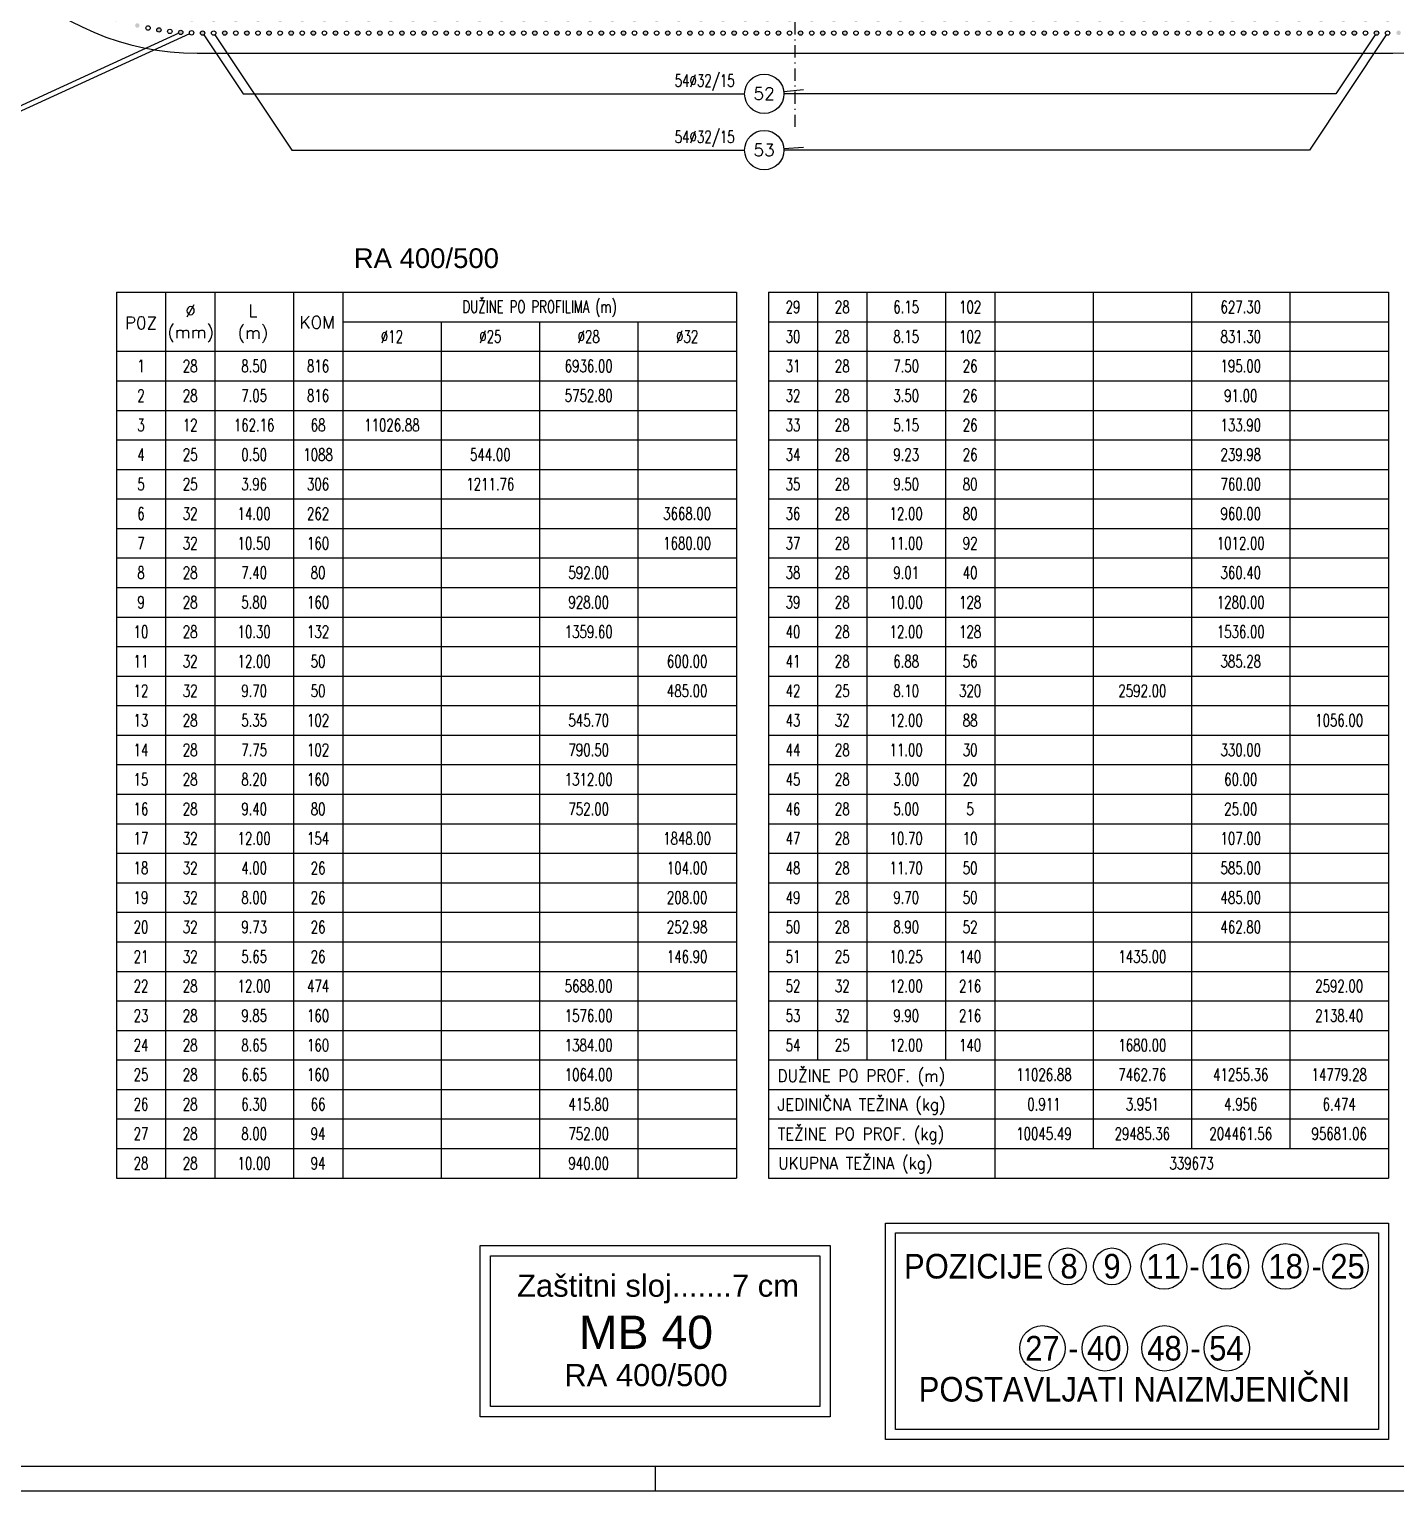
# Model space of a CAD drawing. Extents: x 25615 to 36352, y 68211 to 72666.
# Drawn here: x 32687 to 34075, y 68211 to 69696 of the extents above; entities that cross this region are included whole.
import ezdxf
from ezdxf.enums import TextEntityAlignment as Align

# ---------------------------------------------------------------- set-up
doc = ezdxf.new("R2010")
doc.units = 0
doc.header["$LTSCALE"] = 50
doc.linetypes.add('CENTER', pattern=[0.47, 0.25, -0.1, 0.02, -0.1])
for name, color, linetype in [('BETON', 7, 'CONTINUOUS'), ('CRTICA', 7, 'CONTINUOUS'), ('FILE', 8, 'CONTINUOUS'), ('KOTE', 4, 'CONTINUOUS'), ('OSI', 2, 'CENTER'), ('TANKO', 8, 'CONTINUOUS'), ('TEKST', 7, 'CONTINUOUS')]:
    doc.layers.add(name, color=color, linetype=linetype)
doc.styles.add('KOTE', font='romans.shx', dxfattribs={"width": 0.7})
doc.styles.add('NASLOV', font='ARIAL.TTF')
doc.styles.get("Standard").update_dxf_attribs({"font": 'romans.shx', "width": 0.9})

# ---------------------------------------------------------------- blocks, each defined once
blk = doc.blocks.new('A$C38F64F95')
at = {"layer": 'TANKO'}
h = blk.add_hatch(color=256, dxfattribs=at)
edge = h.paths.add_edge_path()
edge.add_arc((444.5, -236.1), 2.25, 0, 360)
edge = h.paths.add_edge_path()
edge.add_arc((455.8, -249.6), 2.25, 0, 360)
edge = h.paths.add_edge_path()
edge.add_arc((467, -236.1), 2.25, 0, 360)
edge = h.paths.add_edge_path()
edge.add_arc((478.3, -249.6), 2.25, 0, 360)
edge = h.paths.add_edge_path()
edge.add_arc((489.6, -236.1), 2.25, 0, 360)
edge = h.paths.add_edge_path()
edge.add_arc((500.8, -249.6), 2.25, 0, 360)
edge = h.paths.add_edge_path()
edge.add_arc((512.1, -236.1), 2.25, 0, 360)
edge = h.paths.add_edge_path()
edge.add_arc((523.3, -249.6), 2.25, 0, 360)
edge = h.paths.add_edge_path()
edge.add_arc((534.6, -236.1), 2.25, 0, 360)
edge = h.paths.add_edge_path()
edge.add_arc((545.8, -249.6), 2.25, 0, 360)
edge = h.paths.add_edge_path()
edge.add_arc((557.1, -236.1), 2.25, 0, 360)
edge = h.paths.add_edge_path()
edge.add_arc((568.3, -249.6), 2.25, 0, 360)
edge = h.paths.add_edge_path()
edge.add_arc((579.6, -236.1), 2.25, 0, 360)
edge = h.paths.add_edge_path()
edge.add_arc((590.8, -249.6), 2.25, 0, 360)
edge = h.paths.add_edge_path()
edge.add_arc((602.1, -236.1), 2.25, 0, 360)
edge = h.paths.add_edge_path()
edge.add_arc((613.3, -249.3), 2.25, 0, 360)
edge = h.paths.add_edge_path()
edge.add_arc((623.4, -235.4), 2.25, 0, 360)
edge = h.paths.add_edge_path()
edge.add_arc((635.4, -247.9), 2.25, 0, 360)
edge = h.paths.add_edge_path()
edge.add_arc((644.4, -233), 2.25, 0, 360)
edge = h.paths.add_edge_path()
edge.add_arc((657.5, -244.4), 2.25, 0, 360)
edge = h.paths.add_edge_path()
edge.add_arc((665.1, -228.8), 2.25, 0, 360)
edge = h.paths.add_edge_path()
edge.add_arc((679.2, -238.9), 2.25, 0, 360)
edge = h.paths.add_edge_path()
edge.add_arc((685.4, -222.7), 2.25, 0, 360)
edge = h.paths.add_edge_path()
edge.add_arc((700.4, -231.5), 2.25, 0, 360)
edge = h.paths.add_edge_path()
edge.add_arc((705.1, -214.8), 2.25, 0, 360)
edge = h.paths.add_edge_path()
edge.add_arc((720.5, -222.3), 2.25, 0, 360)
edge = h.paths.add_edge_path()
edge.add_arc((723.9, -205.2), 2.25, 0, 360)
edge = h.paths.add_edge_path()
edge.add_arc((740.2, -211.2), 2.25, 0, 360)
edge = h.paths.add_edge_path()
edge.add_arc((741.9, -193.9), 2.25, 0, 360)
edge = h.paths.add_edge_path()
edge.add_arc((758.6, -198.5), 2.25, 0, 360)
edge = h.paths.add_edge_path()
edge.add_arc((758.7, -181.1), 2.25, 0, 360)
edge = h.paths.add_edge_path()
edge.add_arc((775.8, -184.1), 2.25, 0, 360)
edge = h.paths.add_edge_path()
edge.add_arc((774.3, -166.8), 2.25, 0, 360)
edge = h.paths.add_edge_path()
edge.add_arc((791.6, -168.3), 2.25, 0, 360)
edge = h.paths.add_edge_path()
edge.add_arc((788.6, -151.2), 2.25, 0, 360)
edge = h.paths.add_edge_path()
edge.add_arc((805.8, -151.3), 2.25, 0, 360)
edge = h.paths.add_edge_path()
edge.add_arc((801.4, -134.4), 2.25, 0, 360)
edge = h.paths.add_edge_path()
edge.add_arc((818.7, -132.7), 2.25, 0, 360)
edge = h.paths.add_edge_path()
edge.add_arc((812.7, -116.4), 2.25, 0, 360)
edge = h.paths.add_edge_path()
edge.add_arc((829.7, -113.2), 2.25, 0, 360)
edge = h.paths.add_edge_path()
edge.add_arc((822.3, -97.6), 2.25, 0, 360)
edge = h.paths.add_edge_path()
edge.add_arc((839, -92.9), 2.25, 0, 360)
edge = h.paths.add_edge_path()
edge.add_arc((830.2, -77.9), 2.25, 0, 360)
h = blk.add_hatch(color=256, dxfattribs=at)
edge = h.paths.add_edge_path()
edge.add_arc((-750.4, -187.7), 2.25, 0, 360)
edge = h.paths.add_edge_path()
edge.add_arc((-749.5, -205), 2.25, 0, 360)
edge = h.paths.add_edge_path()
edge.add_arc((-733, -199.8), 2.25, 0, 360)
edge = h.paths.add_edge_path()
edge.add_arc((-730.6, -216.9), 2.25, 0, 360)
edge = h.paths.add_edge_path()
edge.add_arc((-714.4, -210.3), 2.25, 0, 360)
edge = h.paths.add_edge_path()
edge.add_arc((-710.6, -227.1), 2.25, 0, 360)
edge = h.paths.add_edge_path()
edge.add_arc((-695.3, -219), 2.25, 0, 360)
edge = h.paths.add_edge_path()
edge.add_arc((-689.9, -235.4), 2.25, 0, 360)
edge = h.paths.add_edge_path()
edge.add_arc((-675.3, -226), 2.25, 0, 360)
edge = h.paths.add_edge_path()
edge.add_arc((-668.4, -241.9), 2.25, 0, 360)
edge = h.paths.add_edge_path()
edge.add_arc((-654.8, -231.1), 2.25, 0, 360)
edge = h.paths.add_edge_path()
edge.add_arc((-646.5, -246.4), 2.25, 0, 360)
edge = h.paths.add_edge_path()
edge.add_arc((-633.9, -234.4), 2.25, 0, 360)
edge = h.paths.add_edge_path()
edge.add_arc((-624.3, -248.9), 2.25, 0, 360)
edge = h.paths.add_edge_path()
edge.add_arc((-613, -235.8), 2.25, 0, 360)
h = blk.add_hatch(color=256, dxfattribs=at)
edge = h.paths.add_edge_path()
edge.add_arc((-602.1, -249.6), 2.25, 0, 360)
edge = h.paths.add_edge_path()
edge.add_arc((-590.8, -236.1), 2.25, 0, 360)
edge = h.paths.add_edge_path()
edge.add_arc((-579.6, -249.6), 2.25, 0, 360)
edge = h.paths.add_edge_path()
edge.add_arc((-568.3, -236.1), 2.25, 0, 360)
edge = h.paths.add_edge_path()
edge.add_arc((-557.1, -249.6), 2.25, 0, 360)
edge = h.paths.add_edge_path()
edge.add_arc((-545.8, -236.1), 2.25, 0, 360)
edge = h.paths.add_edge_path()
edge.add_arc((-534.6, -249.6), 2.25, 0, 360)
edge = h.paths.add_edge_path()
edge.add_arc((-523.3, -236.1), 2.25, 0, 360)
edge = h.paths.add_edge_path()
edge.add_arc((-512.1, -249.6), 2.25, 0, 360)
edge = h.paths.add_edge_path()
edge.add_arc((-500.8, -236.1), 2.25, 0, 360)
edge = h.paths.add_edge_path()
edge.add_arc((-489.6, -249.6), 2.25, 0, 360)
edge = h.paths.add_edge_path()
edge.add_arc((-478.3, -236.1), 2.25, 0, 360)
edge = h.paths.add_edge_path()
edge.add_arc((-467, -249.6), 2.25, 0, 360)
h = blk.add_hatch(color=256, dxfattribs=at)
edge = h.paths.add_edge_path()
edge.add_arc((-455.8, -236.1), 2.25, 0, 360)
edge = h.paths.add_edge_path()
edge.add_arc((-444.5, -249.6), 2.25, 0, 360)
edge = h.paths.add_edge_path()
edge.add_arc((-433.3, -236.1), 2.25, 0, 360)
edge = h.paths.add_edge_path()
edge.add_arc((-422, -249.6), 2.25, 0, 360)
edge = h.paths.add_edge_path()
edge.add_arc((-410.8, -236.1), 2.25, 0, 360)
edge = h.paths.add_edge_path()
edge.add_arc((-399.5, -249.6), 2.25, 0, 360)
edge = h.paths.add_edge_path()
edge.add_arc((-388.3, -236.1), 2.25, 0, 360)
edge = h.paths.add_edge_path()
edge.add_arc((-377, -249.6), 2.25, 0, 360)
edge = h.paths.add_edge_path()
edge.add_arc((-365.8, -236.1), 2.25, 0, 360)
edge = h.paths.add_edge_path()
edge.add_arc((-354.5, -249.6), 2.25, 0, 360)
edge = h.paths.add_edge_path()
edge.add_arc((-343.3, -236.1), 2.25, 0, 360)
edge = h.paths.add_edge_path()
edge.add_arc((-332, -249.6), 2.25, 0, 360)
edge = h.paths.add_edge_path()
edge.add_arc((-320.7, -236.1), 2.25, 0, 360)
edge = h.paths.add_edge_path()
edge.add_arc((-309.5, -249.6), 2.25, 0, 360)
edge = h.paths.add_edge_path()
edge.add_arc((-298.2, -236.1), 2.25, 0, 360)
edge = h.paths.add_edge_path()
edge.add_arc((-287, -249.6), 2.25, 0, 360)
edge = h.paths.add_edge_path()
edge.add_arc((-275.7, -236.1), 2.25, 0, 360)
h = blk.add_hatch(color=256, dxfattribs=at)
edge = h.paths.add_edge_path()
edge.add_arc((-264.5, -249.6), 2.25, 0, 360)
edge = h.paths.add_edge_path()
edge.add_arc((-253.2, -236.1), 2.25, 0, 360)
edge = h.paths.add_edge_path()
edge.add_arc((-242, -249.6), 2.25, 0, 360)
edge = h.paths.add_edge_path()
edge.add_arc((-230.7, -236.1), 2.25, 0, 360)
edge = h.paths.add_edge_path()
edge.add_arc((-219.5, -249.6), 2.25, 0, 360)
edge = h.paths.add_edge_path()
edge.add_arc((-208.2, -236.1), 2.25, 0, 360)
edge = h.paths.add_edge_path()
edge.add_arc((-196.9, -249.6), 2.25, 0, 360)
edge = h.paths.add_edge_path()
edge.add_arc((-185.7, -236.1), 2.25, 0, 360)
edge = h.paths.add_edge_path()
edge.add_arc((-174.4, -249.6), 2.25, 0, 360)
edge = h.paths.add_edge_path()
edge.add_arc((-163.2, -236.1), 2.25, 0, 360)
edge = h.paths.add_edge_path()
edge.add_arc((-151.9, -249.6), 2.25, 0, 360)
edge = h.paths.add_edge_path()
edge.add_arc((-140.7, -236.1), 2.25, 0, 360)
edge = h.paths.add_edge_path()
edge.add_arc((-129.4, -249.6), 2.25, 0, 360)
edge = h.paths.add_edge_path()
edge.add_arc((-118.2, -236.1), 2.25, 0, 360)
edge = h.paths.add_edge_path()
edge.add_arc((-106.9, -249.6), 2.25, 0, 360)
edge = h.paths.add_edge_path()
edge.add_arc((-95.7, -236.1), 2.25, 0, 360)
edge = h.paths.add_edge_path()
edge.add_arc((-84.4, -249.6), 2.25, 0, 360)
edge = h.paths.add_edge_path()
edge.add_arc((-73.2, -236.1), 2.25, 0, 360)
edge = h.paths.add_edge_path()
edge.add_arc((-61.9, -249.6), 2.25, 0, 360)
edge = h.paths.add_edge_path()
edge.add_arc((-50.6, -236.1), 2.25, 0, 360)
edge = h.paths.add_edge_path()
edge.add_arc((-39.4, -249.6), 2.25, 0, 360)
edge = h.paths.add_edge_path()
edge.add_arc((-28.1, -236.1), 2.25, 0, 360)
edge = h.paths.add_edge_path()
edge.add_arc((-16.9, -249.6), 2.25, 0, 360)
edge = h.paths.add_edge_path()
edge.add_arc((-5.6, -236.1), 2.25, 0, 360)
edge = h.paths.add_edge_path()
edge.add_arc((5.6, -249.6), 2.25, 0, 360)
h = blk.add_hatch(color=256, dxfattribs=at)
edge = h.paths.add_edge_path()
edge.add_arc((16.9, -236.1), 2.25, 0, 360)
edge = h.paths.add_edge_path()
edge.add_arc((28.1, -249.6), 2.25, 0, 360)
edge = h.paths.add_edge_path()
edge.add_arc((39.4, -236.1), 2.25, 0, 360)
edge = h.paths.add_edge_path()
edge.add_arc((50.6, -249.6), 2.25, 0, 360)
edge = h.paths.add_edge_path()
edge.add_arc((61.9, -236.1), 2.25, 0, 360)
edge = h.paths.add_edge_path()
edge.add_arc((73.2, -249.6), 2.25, 0, 360)
edge = h.paths.add_edge_path()
edge.add_arc((84.4, -236.1), 2.25, 0, 360)
edge = h.paths.add_edge_path()
edge.add_arc((95.7, -249.6), 2.25, 0, 360)
edge = h.paths.add_edge_path()
edge.add_arc((106.9, -236.1), 2.25, 0, 360)
edge = h.paths.add_edge_path()
edge.add_arc((118.2, -249.6), 2.25, 0, 360)
edge = h.paths.add_edge_path()
edge.add_arc((129.4, -236.1), 2.25, 0, 360)
edge = h.paths.add_edge_path()
edge.add_arc((140.7, -249.6), 2.25, 0, 360)
edge = h.paths.add_edge_path()
edge.add_arc((151.9, -236.1), 2.25, 0, 360)
edge = h.paths.add_edge_path()
edge.add_arc((163.2, -249.6), 2.25, 0, 360)
edge = h.paths.add_edge_path()
edge.add_arc((174.4, -236.1), 2.25, 0, 360)
edge = h.paths.add_edge_path()
edge.add_arc((185.7, -249.6), 2.25, 0, 360)
edge = h.paths.add_edge_path()
edge.add_arc((196.9, -236.1), 2.25, 0, 360)
edge = h.paths.add_edge_path()
edge.add_arc((208.2, -249.6), 2.25, 0, 360)
h = blk.add_hatch(color=256, dxfattribs=at)
edge = h.paths.add_edge_path()
edge.add_arc((219.5, -236.1), 2.25, 0, 360)
edge = h.paths.add_edge_path()
edge.add_arc((230.7, -249.6), 2.25, 0, 360)
edge = h.paths.add_edge_path()
edge.add_arc((242, -236.1), 2.25, 0, 360)
edge = h.paths.add_edge_path()
edge.add_arc((253.2, -249.6), 2.25, 0, 360)
edge = h.paths.add_edge_path()
edge.add_arc((264.5, -236.1), 2.25, 0, 360)
edge = h.paths.add_edge_path()
edge.add_arc((275.7, -249.6), 2.25, 0, 360)
edge = h.paths.add_edge_path()
edge.add_arc((287, -236.1), 2.25, 0, 360)
edge = h.paths.add_edge_path()
edge.add_arc((298.2, -249.6), 2.25, 0, 360)
edge = h.paths.add_edge_path()
edge.add_arc((309.5, -236.1), 2.25, 0, 360)
edge = h.paths.add_edge_path()
edge.add_arc((320.7, -249.6), 2.25, 0, 360)
edge = h.paths.add_edge_path()
edge.add_arc((332, -236.1), 2.25, 0, 360)
edge = h.paths.add_edge_path()
edge.add_arc((343.3, -249.6), 2.25, 0, 360)
edge = h.paths.add_edge_path()
edge.add_arc((354.5, -236.1), 2.25, 0, 360)
edge = h.paths.add_edge_path()
edge.add_arc((365.8, -249.6), 2.25, 0, 360)
edge = h.paths.add_edge_path()
edge.add_arc((377, -236.1), 2.25, 0, 360)
edge = h.paths.add_edge_path()
edge.add_arc((388.3, -249.6), 2.25, 0, 360)
edge = h.paths.add_edge_path()
edge.add_arc((399.5, -236.1), 2.25, 0, 360)
edge = h.paths.add_edge_path()
edge.add_arc((410.8, -249.6), 2.25, 0, 360)
edge = h.paths.add_edge_path()
edge.add_arc((422, -236.1), 2.25, 0, 360)
edge = h.paths.add_edge_path()
edge.add_arc((433.3, -249.6), 2.25, 0, 360)
at = {"layer": 'KOTE'}
for centre in [(-657.5, -244.4), (-646.5, -246.4), (-635.4, -247.9), (-624.3, -248.9), (-613.3, -249.3), (-602.1, -249.6), (-590.8, -249.6), (-579.6, -249.6), (-568.3, -249.6), (-557.1, -249.6), (-545.8, -249.6), (-534.6, -249.6), (-523.3, -249.6), (-512.1, -249.6), (-500.8, -249.6), (-489.6, -249.6), (-478.3, -249.6), (-467, -249.6), (-455.8, -249.6), (-444.5, -249.6), (-433.3, -249.6), (-422, -249.6), (-410.8, -249.6), (-399.5, -249.6), (-388.3, -249.6), (-377, -249.6), (-365.8, -249.6), (-354.5, -249.6), (-343.3, -249.6), (-332, -249.6), (-320.7, -249.6), (-309.5, -249.6), (-298.2, -249.6), (-287, -249.6), (-275.7, -249.6), (-264.5, -249.6), (-253.2, -249.6), (-242, -249.6), (-230.7, -249.6), (-219.5, -249.6), (-208.2, -249.6), (-196.9, -249.6), (-185.7, -249.6), (-174.4, -249.6), (-163.2, -249.6), (-151.9, -249.6), (-140.7, -249.6), (-129.4, -249.6), (-118.2, -249.6), (-106.9, -249.6), (-95.7, -249.6), (-84.4, -249.6), (-73.2, -249.6), (-61.9, -249.6), (-50.6, -249.6), (-39.4, -249.6), (-28.1, -249.6), (-16.9, -249.6), (-5.6, -249.6), (5.6, -249.6), (16.9, -249.6), (28.1, -249.6), (39.4, -249.6), (50.6, -249.6), (61.9, -249.6), (73.2, -249.6), (84.4, -249.6), (95.7, -249.6), (106.9, -249.6), (118.2, -249.6), (129.4, -249.6), (140.7, -249.6), (151.9, -249.6), (163.2, -249.6), (174.4, -249.6), (185.7, -249.6), (196.9, -249.6), (208.2, -249.6), (219.5, -249.6), (230.7, -249.6), (242, -249.6), (253.2, -249.6), (264.5, -249.6), (275.7, -249.6), (287, -249.6), (298.2, -249.6), (309.5, -249.6), (320.7, -249.6), (332, -249.6), (343.3, -249.6), (354.5, -249.6), (365.8, -249.6), (377, -249.6), (388.3, -249.6), (399.5, -249.6), (410.8, -249.6), (422, -249.6), (433.3, -249.6), (444.5, -249.6), (455.8, -249.6), (467, -249.6), (478.3, -249.6), (489.6, -249.6), (500.8, -249.6), (512.1, -249.6), (523.3, -249.6), (534.6, -249.6), (545.8, -249.6), (557.1, -249.6), (568.3, -249.6), (579.6, -249.6), (590.8, -249.6), (602.1, -249.6)]:
    blk.add_circle(centre, 2.25, dxfattribs=at)
blk = doc.blocks.new('P')
at = {"layer": 'KOTE'}
blk.add_circle((0, 0), 0.4, dxfattribs=at)
blk.add_attdef('P', text='', height=0.25, dxfattribs=at).set_placement((-0.004, 0.004), align=Align.MIDDLE)
blk = doc.blocks.new('TABNAS')
at = {"layer": 'KOTE'}
for s, p in [('%%C', (1.509, -0.375)), ('L', (2.775, -0.375)), ('P0Z', (0.501, -0.623)), ('KOM', (4.081, -0.611)), ('(mm)', (1.509, -0.827)), ('(m)', (2.775, -0.839))]:
    blk.add_text(s, height=0.25, dxfattribs=at).set_placement(p, align=Align.MIDDLE)
blk = doc.blocks.new('UKUPNO')
at = {"layer": 'KOTE', "width": 0.9}
for s, p in [('DUŽINE PO PROF. (m)', (0.186, 1.952)), ('JEDINIČNA TEŽINA (kg)', (0.186, 1.369)), ('TEŽINE PO PROF. (kg)', (0.186, 0.772)), ('UKUPNA TEŽINA (kg)', (0.199, 0.177))]:
    blk.add_text(s, height=0.25, dxfattribs=at).set_placement(p)

msp = doc.modelspace()

# ---------------------------------------------------------------- linework, layer by layer
at = {"layer": 'BETON', "ltscale": 10}
msp.add_line((32857.6, 69671.3, 0), (34072.6, 69671.3, 0), dxfattribs=at)
at = {"layer": 'BETON'}
for points in [[(25614.7, 68210.6), (35173.4, 68210.6), (35173.4, 72665.6), (25614.7, 72665.6)], [(25739.7, 68235.6), (35148.4, 68235.6), (35148.4, 72640.6), (25739.7, 72640.6)], [(33557, 68482.6), (34068, 68482.6), (34068, 68262.8), (33557, 68262.8)], [(33145.2, 68459.7), (33500.7, 68459.7), (33500.7, 68285.8), (33145.2, 68285.8)], [(33567, 68472.6), (34058, 68472.6), (34058, 68272.8), (33567, 68272.8)], [(33155.7, 68449.2), (33490.2, 68449.2), (33490.2, 68296.3), (33155.7, 68296.3)]]:
    msp.add_lwpolyline(points, close=True, dxfattribs=at)
at = {"layer": 'BETON', "ltscale": 10}
for centre, start, end in [((32857.6, 69941.3, 0), 90, 270), ((34072.6, 69941.3, 0), 270, 90)]:
    msp.add_arc(centre, 270, start, end, dxfattribs=at)
at = {"layer": 'CRTICA'}
for p, q in [((33453.7, 69632.2, 0), (33473.6, 69634.4, 0)), ((33453.8, 69574.3), (33473.7, 69575.9))]:
    msp.add_line(p, q, dxfattribs=at)
at = {"layer": 'FILE'}
msp.add_line((33323.4, 68210.6), (33323.4, 68235.6), dxfattribs=at)
at = {"layer": 'KOTE'}
for p, q in [((32775.4, 69428.4), (33405.4, 69428.4)), ((32775.4, 69428.4), (32775.4, 68528.4)), ((32825.4, 69428.4), (32825.4, 68528.4)), ((32875.4, 69428.4), (32875.4, 68528.4)), ((32955.4, 69428.4), (32955.4, 68528.4)), ((33005.4, 69428.4), (33005.4, 68528.4)), ((33405.4, 69428.4), (33405.4, 68528.4)), ((33438, 69428.4), (34068, 69428.4)), ((33438, 69428.4), (33438, 68528.4)), ((33488, 69428.4), (33488, 68648.4)), ((33538, 69428.4), (33538, 68648.4)), ((33618, 69428.4), (33618, 68648.4)), ((33668, 69428.4), (33668, 68528.4)), ((33768, 69428.4), (33768, 68558.4)), ((33868, 69428.4), (33868, 68558.4)), ((33968, 69428.4), (33968, 68558.4)), ((34068, 69428.4), (34068, 68528.4)), ((33005.4, 69398.4), (33405.4, 69398.4)), ((33105.4, 69398.4), (33105.4, 68528.4)), ((33205.4, 69398.4), (33205.4, 68528.4)), ((33305.4, 69398.4), (33305.4, 68528.4)), ((33438, 69398.4), (34068, 69398.4)), ((32775.4, 69368.4), (33405.4, 69368.4)), ((33438, 69368.4), (34068, 69368.4)), ((32775.4, 69338.4), (33405.4, 69338.4)), ((33438, 69338.4), (34068, 69338.4)), ((32775.4, 69308.4), (33405.4, 69308.4)), ((33438, 69308.4), (34068, 69308.4)), ((32775.4, 69278.4), (33405.4, 69278.4)), ((33438, 69278.4), (34068, 69278.4)), ((32775.4, 69248.4), (33405.4, 69248.4)), ((33438, 69248.4), (34068, 69248.4)), ((32775.4, 69218.4), (33405.4, 69218.4)), ((33438, 69218.4), (34068, 69218.4)), ((32775.4, 69188.4), (33405.4, 69188.4)), ((33438, 69188.4), (34068, 69188.4)), ((32775.4, 69158.4), (33405.4, 69158.4)), ((33438, 69158.4), (34068, 69158.4)), ((32775.4, 69128.4), (33405.4, 69128.4)), ((33438, 69128.4), (34068, 69128.4)), ((32775.4, 69098.4), (33405.4, 69098.4)), ((33438, 69098.4), (34068, 69098.4)), ((32775.4, 69068.4), (33405.4, 69068.4)), ((33438, 69068.4), (34068, 69068.4)), ((32775.4, 69038.4), (33405.4, 69038.4)), ((33438, 69038.4), (34068, 69038.4)), ((32775.4, 69008.4), (33405.4, 69008.4)), ((33438, 69008.4), (34068, 69008.4)), ((32775.4, 68978.4), (33405.4, 68978.4)), ((33438, 68978.4), (34068, 68978.4)), ((32775.4, 68948.4), (33405.4, 68948.4)), ((33438, 68948.4), (34068, 68948.4)), ((32775.4, 68918.4), (33405.4, 68918.4)), ((33438, 68918.4), (34068, 68918.4)), ((32775.4, 68888.4), (33405.4, 68888.4)), ((33438, 68888.4), (34068, 68888.4)), ((32775.4, 68858.4), (33405.4, 68858.4)), ((33438, 68858.4), (34068, 68858.4)), ((32775.4, 68828.4), (33405.4, 68828.4)), ((33438, 68828.4), (34068, 68828.4)), ((32775.4, 68798.4), (33405.4, 68798.4)), ((33438, 68798.4), (34068, 68798.4)), ((32775.4, 68768.4), (33405.4, 68768.4)), ((33438, 68768.4), (34068, 68768.4)), ((32775.4, 68738.4), (33405.4, 68738.4)), ((33438, 68738.4), (34068, 68738.4)), ((32775.4, 68708.4), (33405.4, 68708.4)), ((33438, 68708.4), (34068, 68708.4)), ((32775.4, 68678.4), (33405.4, 68678.4)), ((33438, 68678.4), (34068, 68678.4)), ((32775.4, 68648.4), (33405.4, 68648.4)), ((33438, 68648.4), (34068, 68648.4)), ((32775.4, 68618.4), (33405.4, 68618.4)), ((33438, 68618.4), (34068, 68618.4)), ((32775.4, 68588.4), (33405.4, 68588.4)), ((33438, 68588.4), (34068, 68588.4)), ((32775.4, 68558.4), (33405.4, 68558.4)), ((33438, 68558.4), (34068, 68558.4)), ((32775.4, 68528.4), (33405.4, 68528.4)), ((33438, 68528.4), (34068, 68528.4))]:
    msp.add_line(p, q, dxfattribs=at)
at = {"layer": 'OSI'}
msp.add_line((33465.1, 69596.3, 0), (33465.1, 70286.3, 0), dxfattribs=at)
at = {"layer": 'TANKO'}
for p, q in [((32838.7, 69691.5, 0), (32535.2, 69552.5)), ((32849.7, 69691, 0), (32577.5, 69566.3)), ((32864.2, 69689.8, 0), (32904.1, 69630)), ((32875.5, 69689.8, 0), (32953.6, 69572.8)), ((34065.9, 69689.8, 0), (33987.8, 69572.8)), ((34054.7, 69689.8, 0), (34014.7, 69630)), ((32904.1, 69630), (33413.8, 69630, 0)), ((34014.7, 69630), (33453.8, 69630, 0)), ((32953.6, 69572.8), (33413.8, 69572.8)), ((33987.8, 69572.8), (33453.8, 69572.8))]:
    msp.add_line(p, q, dxfattribs=at)
for centre, radius in [((33840, 68438.6), 23.1), ((33902.9, 68438.6), 23.1), ((33963.3, 68438.6), 23.1), ((34024.5, 68438.6), 23.1), ((33742.1, 68438.6), 18.7), ((33787.1, 68438.6), 18.7), ((33716.5, 68355.4), 23.1), ((33779.9, 68355.4), 23.1), ((33840.5, 68355.4), 23.1), ((33903.9, 68355.4), 23.1)]:
    msp.add_circle(centre, radius, dxfattribs=at)

# ---------------------------------------------------------------- block references
at = {"layer": 'KOTE'}
ref = msp.add_blockref('P', (33433.8, 69630, 0), dxfattribs=dict(at, xscale=50, yscale=50, zscale=50))
ref.add_attrib('P', '52', dxfattribs={"height": 12.5}).set_placement((33433.6, 69630.2, 0), align=Align.MIDDLE)
ref = msp.add_blockref('P', (33433.8, 69572.8), dxfattribs=dict(at, xscale=50, yscale=50, zscale=50))
ref.add_attrib('P', '53', dxfattribs={"height": 12.5}).set_placement((33433.6, 69573), align=Align.MIDDLE)
at = {"layer": 'KOTE', "xscale": 50, "yscale": 50, "zscale": 50}
for name, p in [('TABNAS', (32775.4, 69428.4)), ('UKUPNO', (33438, 68528.4))]:
    msp.add_blockref(name, p, dxfattribs=at)
at = {"layer": 'TANKO'}
msp.add_blockref('A$C38F64F95', (33465.1, 69941.3, 0), dxfattribs=at)

# ---------------------------------------------------------------- texts
at = {"layer": 'KOTE', "style": 'KOTE', "width": 0.7}
for s, p in [('54%%C32/15', (33373.2, 69642.6, 0)), ('54%%C32/15', (33373.2, 69585.4)), ('DUŽINE PO PROFILIMA (m)', (33205.4, 69413.4)), ('29', (33463, 69413.4)), ('28', (33513, 69413.4)), ('6.15', (33578, 69413.4)), ('102', (33643, 69413.4)), ('627.30', (33918, 69413.4)), ('%%c12', (33055.4, 69383.4)), ('%%c25', (33155.4, 69383.4)), ('%%c28', (33255.4, 69383.4)), ('%%c32', (33355.4, 69383.4)), ('30', (33463, 69383.4)), ('28', (33513, 69383.4)), ('8.15', (33578, 69383.4)), ('102', (33643, 69383.4)), ('831.30', (33918, 69383.4)), ('1', (32800.4, 69353.4)), ('28', (32850.4, 69353.4)), ('8.50', (32915.4, 69353.4)), ('816', (32980.4, 69353.4)), ('6936.00', (33255.4, 69353.4)), ('31', (33463, 69353.4)), ('28', (33513, 69353.4)), ('7.50', (33578, 69353.4)), ('26', (33643, 69353.4)), ('195.00', (33918, 69353.4)), ('2', (32800.4, 69323.4)), ('28', (32850.4, 69323.4)), ('7.05', (32915.4, 69323.4)), ('816', (32980.4, 69323.4)), ('5752.80', (33255.4, 69323.4)), ('32', (33463, 69323.4)), ('28', (33513, 69323.4)), ('3.50', (33578, 69323.4)), ('26', (33643, 69323.4)), ('91.00', (33918, 69323.4)), ('3', (32800.4, 69293.4)), ('12', (32850.4, 69293.4)), ('162.16', (32915.4, 69293.4)), ('68', (32980.4, 69293.4)), ('11026.88', (33055.4, 69293.4)), ('33', (33463, 69293.4)), ('28', (33513, 69293.4)), ('5.15', (33578, 69293.4)), ('26', (33643, 69293.4)), ('133.90', (33918, 69293.4)), ('4', (32800.4, 69263.4)), ('25', (32850.4, 69263.4)), ('0.50', (32915.4, 69263.4)), ('1088', (32980.4, 69263.4)), ('544.00', (33155.4, 69263.4)), ('34', (33463, 69263.4)), ('28', (33513, 69263.4)), ('9.23', (33578, 69263.4)), ('26', (33643, 69263.4)), ('239.98', (33918, 69263.4)), ('5', (32800.4, 69233.4)), ('25', (32850.4, 69233.4)), ('3.96', (32915.4, 69233.4)), ('306', (32980.4, 69233.4)), ('1211.76', (33155.4, 69233.4)), ('35', (33463, 69233.4)), ('28', (33513, 69233.4)), ('9.50', (33578, 69233.4)), ('80', (33643, 69233.4)), ('760.00', (33918, 69233.4)), ('6', (32800.4, 69203.4)), ('32', (32850.4, 69203.4)), ('14.00', (32915.4, 69203.4)), ('262', (32980.4, 69203.4)), ('3668.00', (33355.4, 69203.4)), ('36', (33463, 69203.4)), ('28', (33513, 69203.4)), ('12.00', (33578, 69203.4)), ('80', (33643, 69203.4)), ('960.00', (33918, 69203.4)), ('7', (32800.4, 69173.4)), ('32', (32850.4, 69173.4)), ('10.50', (32915.4, 69173.4)), ('160', (32980.4, 69173.4)), ('1680.00', (33355.4, 69173.4)), ('37', (33463, 69173.4)), ('28', (33513, 69173.4)), ('11.00', (33578, 69173.4)), ('92', (33643, 69173.4)), ('1012.00', (33918, 69173.4)), ('8', (32800.4, 69143.4)), ('28', (32850.4, 69143.4)), ('7.40', (32915.4, 69143.4)), ('80', (32980.4, 69143.4)), ('592.00', (33255.4, 69143.4)), ('38', (33463, 69143.4)), ('28', (33513, 69143.4)), ('9.01', (33578, 69143.4)), ('40', (33643, 69143.4)), ('360.40', (33918, 69143.4)), ('9', (32800.4, 69113.4)), ('28', (32850.4, 69113.4)), ('5.80', (32915.4, 69113.4)), ('160', (32980.4, 69113.4)), ('928.00', (33255.4, 69113.4)), ('39', (33463, 69113.4)), ('28', (33513, 69113.4)), ('10.00', (33578, 69113.4)), ('128', (33643, 69113.4)), ('1280.00', (33918, 69113.4)), ('10', (32800.4, 69083.4)), ('28', (32850.4, 69083.4)), ('10.30', (32915.4, 69083.4)), ('132', (32980.4, 69083.4)), ('1359.60', (33255.4, 69083.4)), ('40', (33463, 69083.4)), ('28', (33513, 69083.4)), ('12.00', (33578, 69083.4)), ('128', (33643, 69083.4)), ('1536.00', (33918, 69083.4)), ('11', (32800.4, 69053.4)), ('32', (32850.4, 69053.4)), ('12.00', (32915.4, 69053.4)), ('50', (32980.4, 69053.4)), ('600.00', (33355.4, 69053.4)), ('41', (33463, 69053.4)), ('28', (33513, 69053.4)), ('6.88', (33578, 69053.4)), ('56', (33643, 69053.4)), ('385.28', (33918, 69053.4)), ('12', (32800.4, 69023.4)), ('32', (32850.4, 69023.4)), ('9.70', (32915.4, 69023.4)), ('50', (32980.4, 69023.4)), ('485.00', (33355.4, 69023.4)), ('42', (33463, 69023.4)), ('25', (33513, 69023.4)), ('8.10', (33578, 69023.4)), ('320', (33643, 69023.4)), ('2592.00', (33818, 69023.4)), ('13', (32800.4, 68993.4)), ('28', (32850.4, 68993.4)), ('5.35', (32915.4, 68993.4)), ('102', (32980.4, 68993.4)), ('545.70', (33255.4, 68993.4)), ('43', (33463, 68993.4)), ('32', (33513, 68993.4)), ('12.00', (33578, 68993.4)), ('88', (33643, 68993.4)), ('1056.00', (34018, 68993.4)), ('14', (32800.4, 68963.4)), ('28', (32850.4, 68963.4)), ('7.75', (32915.4, 68963.4)), ('102', (32980.4, 68963.4)), ('790.50', (33255.4, 68963.4)), ('44', (33463, 68963.4)), ('28', (33513, 68963.4)), ('11.00', (33578, 68963.4)), ('30', (33643, 68963.4)), ('330.00', (33918, 68963.4)), ('15', (32800.4, 68933.4)), ('28', (32850.4, 68933.4)), ('8.20', (32915.4, 68933.4)), ('160', (32980.4, 68933.4)), ('1312.00', (33255.4, 68933.4)), ('45', (33463, 68933.4)), ('28', (33513, 68933.4)), ('3.00', (33578, 68933.4)), ('20', (33643, 68933.4)), ('60.00', (33918, 68933.4)), ('16', (32800.4, 68903.4)), ('28', (32850.4, 68903.4)), ('9.40', (32915.4, 68903.4)), ('80', (32980.4, 68903.4)), ('752.00', (33255.4, 68903.4)), ('46', (33463, 68903.4)), ('28', (33513, 68903.4)), ('5.00', (33578, 68903.4)), ('5', (33643, 68903.4)), ('25.00', (33918, 68903.4)), ('17', (32800.4, 68873.4)), ('32', (32850.4, 68873.4)), ('12.00', (32915.4, 68873.4)), ('154', (32980.4, 68873.4)), ('1848.00', (33355.4, 68873.4)), ('47', (33463, 68873.4)), ('28', (33513, 68873.4)), ('10.70', (33578, 68873.4)), ('10', (33643, 68873.4)), ('107.00', (33918, 68873.4)), ('18', (32800.4, 68843.4)), ('32', (32850.4, 68843.4)), ('4.00', (32915.4, 68843.4)), ('26', (32980.4, 68843.4)), ('104.00', (33355.4, 68843.4)), ('48', (33463, 68843.4)), ('28', (33513, 68843.4)), ('11.70', (33578, 68843.4)), ('50', (33643, 68843.4)), ('585.00', (33918, 68843.4)), ('19', (32800.4, 68813.4)), ('32', (32850.4, 68813.4)), ('8.00', (32915.4, 68813.4)), ('26', (32980.4, 68813.4)), ('208.00', (33355.4, 68813.4)), ('49', (33463, 68813.4)), ('28', (33513, 68813.4)), ('9.70', (33578, 68813.4)), ('50', (33643, 68813.4)), ('485.00', (33918, 68813.4)), ('20', (32800.4, 68783.4)), ('32', (32850.4, 68783.4)), ('9.73', (32915.4, 68783.4)), ('26', (32980.4, 68783.4)), ('252.98', (33355.4, 68783.4)), ('50', (33463, 68783.4)), ('28', (33513, 68783.4)), ('8.90', (33578, 68783.4)), ('52', (33643, 68783.4)), ('462.80', (33918, 68783.4)), ('21', (32800.4, 68753.4)), ('32', (32850.4, 68753.4)), ('5.65', (32915.4, 68753.4)), ('26', (32980.4, 68753.4)), ('146.90', (33355.4, 68753.4)), ('51', (33463, 68753.4)), ('25', (33513, 68753.4)), ('10.25', (33578, 68753.4)), ('140', (33643, 68753.4)), ('1435.00', (33818, 68753.4)), ('22', (32800.4, 68723.4)), ('28', (32850.4, 68723.4)), ('12.00', (32915.4, 68723.4)), ('474', (32980.4, 68723.4)), ('5688.00', (33255.4, 68723.4)), ('52', (33463, 68723.4)), ('32', (33513, 68723.4)), ('12.00', (33578, 68723.4)), ('216', (33643, 68723.4)), ('2592.00', (34018, 68723.4)), ('23', (32800.4, 68693.4)), ('28', (32850.4, 68693.4)), ('9.85', (32915.4, 68693.4)), ('160', (32980.4, 68693.4)), ('1576.00', (33255.4, 68693.4)), ('53', (33463, 68693.4)), ('32', (33513, 68693.4)), ('9.90', (33578, 68693.4)), ('216', (33643, 68693.4)), ('2138.40', (34018, 68693.4)), ('24', (32800.4, 68663.4)), ('28', (32850.4, 68663.4)), ('8.65', (32915.4, 68663.4)), ('160', (32980.4, 68663.4)), ('1384.00', (33255.4, 68663.4)), ('54', (33463, 68663.4)), ('25', (33513, 68663.4)), ('12.00', (33578, 68663.4)), ('140', (33643, 68663.4)), ('1680.00', (33818, 68663.4)), ('25', (32800.4, 68633.4)), ('28', (32850.4, 68633.4)), ('6.65', (32915.4, 68633.4)), ('160', (32980.4, 68633.4)), ('1064.00', (33255.4, 68633.4)), ('11026.88', (33718, 68633.4)), ('7462.76', (33818, 68633.4)), ('41255.36', (33918, 68633.4)), ('14779.28', (34018, 68633.4)), ('26', (32800.4, 68603.4)), ('28', (32850.4, 68603.4)), ('6.30', (32915.4, 68603.4)), ('66', (32980.4, 68603.4)), ('415.80', (33255.4, 68603.4)), ('0.911', (33718, 68603.4)), ('3.951', (33818, 68603.4)), ('4.956', (33918, 68603.4)), ('6.474', (34018, 68603.4)), ('27', (32800.4, 68573.4)), ('28', (32850.4, 68573.4)), ('8.00', (32915.4, 68573.4)), ('94', (32980.4, 68573.4)), ('752.00', (33255.4, 68573.4)), ('10045.49', (33718, 68573.4)), ('29485.36', (33818, 68573.4)), ('204461.56', (33918, 68573.4)), ('95681.06', (34018, 68573.4)), ('28', (32800.4, 68543.4)), ('28', (32850.4, 68543.4)), ('10.00', (32915.4, 68543.4)), ('94', (32980.4, 68543.4)), ('940.00', (33255.4, 68543.4)), ('339673', (33868, 68543.4))]:
    msp.add_text(s, height=12.5, dxfattribs=at).set_placement(p, align=Align.MIDDLE)
at = {"layer": 'TEKST', "style": 'NASLOV'}
for s, height, p in [('RA 400/500', 20, (33090.4, 69463.4)), ('Zaštitni sloj.......7 cm', 22.5, (33325.8, 68416.3)), ('MB 40', 33.75, (33313.6, 68371.7)), ('RA 400/500', 22.5, (33313.6, 68328.6))]:
    msp.add_text(s, height=height, dxfattribs=at).set_placement(p, align=Align.MIDDLE)
at = {"layer": 'TEKST', "insert": (33809.9, 68451.3), "char_height": 25, "width": 875.412, "attachment_point": 2}
msp.add_mtext('{\\fArial|b0|i0|c238|p34;POZICIJE  8   9   11 - 16   18 - 25\\P\\P27 - 40   48 - 54\\PPOSTAVLJATI NAIZMJENIČNI}', dxfattribs=at)

doc.saveas('drawing.dxf')
